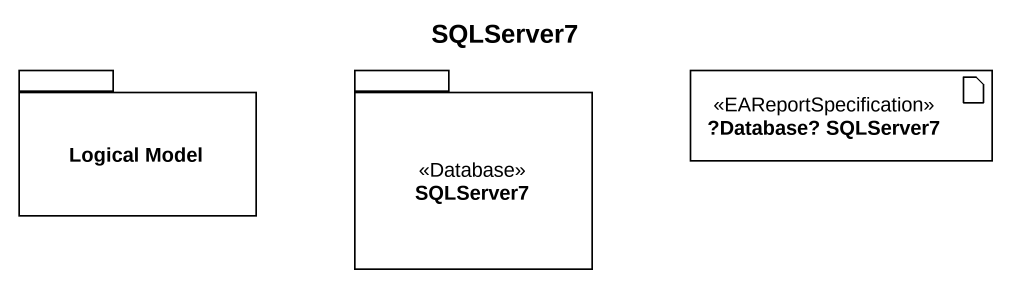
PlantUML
@startuml
title SQLServer7
package "Logical Model" as Logical_Model {
}
package SQLServer7 <<Database>> {
}
artifact "?Database? SQLServer7" as Database_SQLServer7 <<EAReportSpecification>>
@enduml
